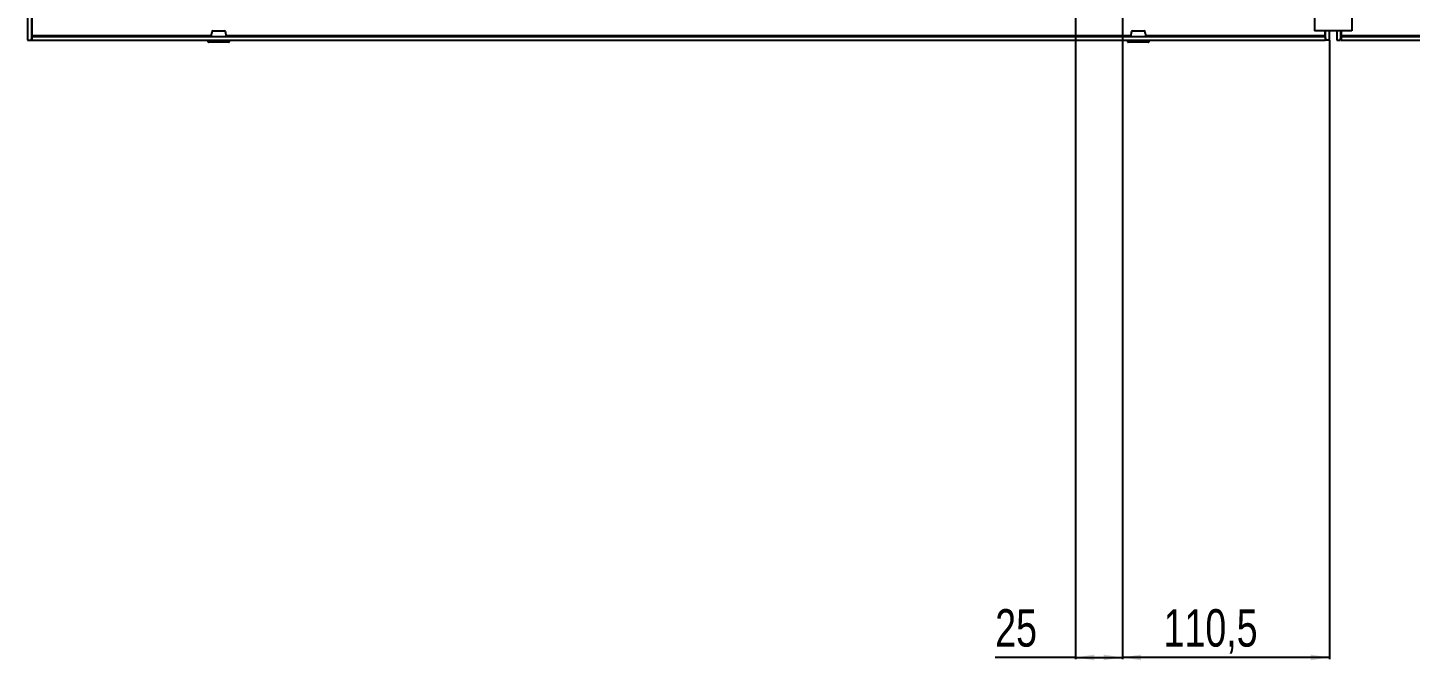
# Model space of a CAD drawing. Header units: millimetres. Extents: x -1414 to 3358, y -1920 to 1219.
# Drawn here: x -1069 to -331, y -1530 to -1192 of the extents above; entities that cross this region are included whole.
import ezdxf

# ---------------------------------------------------------------- set-up
doc = ezdxf.new("R2010")
doc.units = ezdxf.units.MM
doc.layers.add('FORMAT', color=7, linetype='Continuous')
doc.styles.add('SLDTEXTSTYLE0', font='TXT', dxfattribs={"width": 0.75})
doc.dimstyles.new('SLDDIMSTYLE0', dxfattribs={"dimtxt": 20, "dimasz": 10, "dimexe": 0, "dimexo": 0.0625, "dimgap": 5, "dimtad": 2, "dimdec": 1, "dimrnd": 1e-09, "dimzin": 12, "dimdsep": 46, "dimtxsty": 'SLDTEXTSTYLE0', "dimsah": 1, "dimcen": 0.09, "dimadec": 0, "dimazin": 3, "dimtfac": 1, "dimtofl": 0, "dimtmove": 0, "dimatfit": 3, "dimfxl": 0, "dimfrac": 2, "dimtolj": 1, "dimtzin": 12, "dimarcsym": 0})

# ---------------------------------------------------------------- blocks, each defined once
blk = doc.blocks.new('_D_6')
at = {"layer": 'FORMAT'}
for p, q in [((-484.94, -1159.18), (-484.94, -1529.21)), ((-374.44, -1198.73), (-374.44, -1529.21)), ((-374.44, -1528.21), (-484.94, -1528.21))]:
    blk.add_line(p, q, dxfattribs=at)
for points in [[(-484.94, -1528.21), (-474.94, -1529.75), (-474.94, -1526.67)], [(-374.44, -1528.21), (-384.44, -1526.67), (-384.44, -1529.75)]]:
    blk.add_solid(points, dxfattribs=at)
at = {"layer": 'FORMAT', "insert": (-462.94, -1502.43), "char_height": 20, "attachment_point": 1, "style": 'SLDTEXTSTYLE0'}
blk.add_mtext('110,5', dxfattribs=at)
blk = doc.blocks.new('_D_7')
at = {"layer": 'FORMAT'}
for p, q in [((-509.94, -1159.18), (-509.94, -1529.21)), ((-484.94, -1159.18), (-484.94, -1529.21)), ((-509.94, -1528.21), (-552.84, -1528.21)), ((-509.94, -1528.21), (-484.94, -1528.21))]:
    blk.add_line(p, q, dxfattribs=at)
for points in [[(-509.94, -1528.21), (-499.94, -1529.75), (-499.94, -1526.67)], [(-484.94, -1528.21), (-494.94, -1526.67), (-494.94, -1529.75)]]:
    blk.add_solid(points, dxfattribs=at)
at = {"layer": 'FORMAT', "insert": (-552.84, -1502.43), "char_height": 20, "attachment_point": 1, "style": 'SLDTEXTSTYLE0'}
blk.add_mtext('25', dxfattribs=at)

msp = doc.modelspace()

# ---------------------------------------------------------------- linework, layer by layer
at = {"color": 7, "linetype": 'Continuous', "lineweight": 25}
for p, q in [((-1069.44, 756.28), (-1069.44, -1198.72)), ((-1067.44, 756.28), (-1067.44, -1198.72)), ((-362.44, -1180.3), (-362.44, -1193.72)), ((-382.44, -1182.29), (-382.44, -1193.72)), ((-362.44, -1193.72), (-382.44, -1193.72)), ((-376.44, -1198.72), (-376.44, -1193.72)), ((-374.44, -1198.72), (-374.44, -1193.72)), ((-370.44, -1193.72), (-370.44, -1198.72)), ((-368.44, -1193.72), (-368.44, -1198.72)), ((-1069.44, -1198.72), (-1067.44, -1198.72)), ((-1067.14, -1196.72), (-376.74, -1196.72)), ((-1067.14, -1196.72), (-1067.14, -1198.72)), ((-1067.14, -1198.72), (-376.74, -1198.72)), ((-1067.04, -1196.72), (-1066.84, -1196.12)), ((-973.19, -1198.72), (-973.19, -1199.47)), ((-970.45, -1199.72), (-972.94, -1199.72)), ((-961.94, -1199.72), (-970.45, -1199.72)), ((-961.69, -1199.47), (-961.69, -1198.72)), ((-482.19, -1198.72), (-482.19, -1199.47)), ((-470.94, -1199.72), (-481.94, -1199.72)), ((-470.69, -1199.47), (-470.69, -1198.72)), ((-377.04, -1196.12), (-376.84, -1196.72)), ((-376.74, -1196.72), (-376.74, -1198.72)), ((-374.44, -1198.72), (-376.44, -1198.72)), ((-370.44, -1198.72), (-368.44, -1198.72)), ((-368.14, -1196.72), (-368.14, -1198.72)), ((-368.14, -1196.72), (322.26, -1196.72)), ((-368.14, -1198.72), (322.26, -1198.72)), ((-368.05, -1196.72), (-367.84, -1196.12))]:
    msp.add_line(p, q, dxfattribs=at)
at = {"color": 8, "linetype": 'Continuous', "lineweight": 18}
for p, q in [((-1066.84, -1196.12), (-1066.84, -1094.92)), ((-377.04, -1193.72), (-377.04, -1196.12)), ((-367.84, -1196.12), (-367.84, -1193.72)), ((-971.41, -1196.12), (-1066.84, -1196.12)), ((-973.19, -1199.47), (-970.58, -1199.47)), ((-970.58, -1199.47), (-961.69, -1199.47)), ((-480.41, -1196.12), (-963.47, -1196.12)), ((-482.19, -1199.47), (-470.69, -1199.47)), ((-377.04, -1196.12), (-472.47, -1196.12)), ((-272.41, -1196.12), (-367.84, -1196.12))]:
    msp.add_line(p, q, dxfattribs=at)
at = {"color": 7, "linetype": 'Continuous', "lineweight": 25}
for centre, radius, start, end in [((-970.55, -1194.22), 0.5, 89.96367, 164.83397), ((-964.33, -1194.22), 0.5, 15.24646, 90.04596), ((-479.55, -1194.22), 0.5, 89.99815, 165.40011), ((-473.33, -1194.22), 0.5, 15.31604, 90.02276), ((-972.94, -1199.47), 0.25, 180, 270), ((-961.94, -1199.47), 0.25, 270, 0), ((-481.94, -1199.47), 0.25, 180, 270), ((-470.94, -1199.47), 0.25, 270, 0)]:
    msp.add_arc(centre, radius, start, end, dxfattribs=at)
for points, knots in [([(-971.03, -1194.07), (-971.22, -1194.81), (-971.44, -1195.67), (-971.46, -1196.59), (-971.46, -1196.72)], [0, 0, 0, 0, 0.85815, 1, 1, 1, 1]), ([(-970.51, -1193.72), (-970.52, -1193.72), (-970.57, -1193.72), (-970.29, -1193.72), (-969.77, -1193.72), (-969.05, -1193.72), (-968.2, -1193.72), (-967.13, -1193.72), (-966.11, -1193.72), (-965.22, -1193.72), (-964.61, -1193.72), (-964.32, -1193.72), (-964.36, -1193.72), (-964.37, -1193.72)], [0, 0, 0, 0, 0.03384, 0.141254, 0.248698, 0.315774, 0.423314, 0.530846, 0.63821, 0.745706, 0.853372, 0.960917, 1, 1, 1, 1]), ([(-963.42, -1196.72), (-963.42, -1196.59), (-963.44, -1195.67), (-963.66, -1194.81), (-963.85, -1194.07)], [0, 0, 0, 0, 0.14185, 1, 1, 1, 1]), ([(-480.03, -1194.07), (-480.22, -1194.81), (-480.44, -1195.67), (-480.46, -1196.59), (-480.46, -1196.72)], [0, 0, 0, 0, 0.85815, 1, 1, 1, 1]), ([(-479.55, -1193.72), (-479.51, -1193.72), (-479.43, -1193.72), (-478.87, -1193.72), (-478.06, -1193.72), (-477.07, -1193.72), (-476.01, -1193.72), (-475.22, -1193.72), (-474.83, -1193.72), (-474.74, -1193.72)], [0, 0, 0, 0, 0.158514, 0.317278, 0.475863, 0.634247, 0.792477, 0.950708, 1, 1, 1, 1]), ([(-474.74, -1193.72), (-474.55, -1193.72), (-474.08, -1193.72), (-473.53, -1193.72), (-473.4, -1193.72), (-473.34, -1193.72)], [0, 0, 0, 0, 0.256553, 0.627981, 1, 1, 1, 1]), ([(-472.42, -1196.72), (-472.42, -1196.59), (-472.44, -1195.67), (-472.66, -1194.81), (-472.85, -1194.07)], [0, 0, 0, 0, 0.14185, 1, 1, 1, 1]), ([(-1067.44, -1198.72), (-1067.41, -1198.28), (-1067.38, -1197.72), (-1067.18, -1197.16), (-1067.14, -1197.04)], [0, 0, 0, 0, 0.773459, 1, 1, 1, 1]), ([(-376.74, -1197.01), (-376.71, -1197.09), (-376.6, -1197.42), (-376.48, -1197.98), (-376.45, -1198.47), (-376.44, -1198.72)], [0, 0, 0, 0, 0.141742, 0.566203, 1, 1, 1, 1]), ([(-368.44, -1198.72), (-368.41, -1198.34), (-368.38, -1197.77), (-368.2, -1197.19), (-368.14, -1197)], [0, 0, 0, 0, 0.662931, 1, 1, 1, 1])]:
    msp.add_open_spline(points, degree=3, knots=knots, dxfattribs=at)
at = {"color": 8, "linetype": 'Continuous', "lineweight": 18}
for points, knots in [([(-963.89, -1194.09), (-963.88, -1194.09), (-963.83, -1194.09), (-964.17, -1194.09), (-964.88, -1194.09), (-965.9, -1194.09), (-967.09, -1194.09), (-968.31, -1194.09), (-969.3, -1194.09), (-970.13, -1194.09), (-970.73, -1194.09), (-971.06, -1194.09), (-971, -1194.09), (-970.99, -1194.09)], [0, 0, 0, 0, 0.038891, 0.14638, 0.253973, 0.361383, 0.468681, 0.576165, 0.683665, 0.750707, 0.858068, 0.965424, 1, 1, 1, 1]), ([(-474.47, -1194.09), (-474.58, -1194.09), (-475.03, -1194.09), (-475.55, -1194.09), (-476.34, -1194.09), (-477.17, -1194.09), (-478.31, -1194.09), (-479.26, -1194.09), (-479.84, -1194.09), (-480.09, -1194.09), (-480.03, -1194.09), (-480.02, -1194.09)], [0, 0, 0, 0, 0.048751, 0.204942, 0.205393, 0.362034, 0.518827, 0.675799, 0.832923, 0.989778, 1, 1, 1, 1]), ([(-472.88, -1194.09), (-472.87, -1194.09), (-472.81, -1194.09), (-473.12, -1194.09), (-473.7, -1194.09), (-474.25, -1194.09), (-474.47, -1194.09)], [0, 0, 0, 0, 0.083271, 0.424284, 0.764725, 1, 1, 1, 1])]:
    msp.add_open_spline(points, degree=3, knots=knots, dxfattribs=at)
at = {"color": 7, "linetype": 'Continuous', "lineweight": 25}
for points in [[(-1066.84, -1196.12), (-1066.86, -1196.2), (-1066.91, -1196.35), (-1066.99, -1196.55), (-1067.06, -1196.69), (-1067.11, -1196.71), (-1067.14, -1196.72)], [(-376.74, -1196.72), (-376.76, -1196.71), (-376.81, -1196.69), (-376.89, -1196.55), (-376.96, -1196.35), (-377.01, -1196.2), (-377.04, -1196.12)], [(-367.84, -1196.12), (-367.86, -1196.2), (-367.91, -1196.35), (-367.99, -1196.55), (-368.06, -1196.69), (-368.11, -1196.71), (-368.14, -1196.72)]]:
    msp.add_open_spline(points, degree=3, dxfattribs=at)

# ---------------------------------------------------------------- dimensions: what is measured, and where the dimension line sits
at = {"layer": 'FORMAT'}
dim = msp.add_linear_dim(base=(-484.94, -1528.21), p1=(-509.94, -1159.17), p2=(-484.94, -1159.17), angle=0, dimstyle='SLDDIMSTYLE0', dxfattribs=at)
dim.commit()
dim.dimension.update_dxf_attribs({"geometry": '_D_7', "text_midpoint": (-538.06, -1528.21), "dimtype": 160})
dim = msp.add_linear_dim(base=(-484.94, -1528.21), p1=(-374.44, -1198.72), p2=(-484.94, -1159.17), dimstyle='SLDDIMSTYLE0', dxfattribs=at)
dim.commit()
dim.dimension.update_dxf_attribs({"geometry": '_D_6', "text_midpoint": (-429.69, -1528.21), "dimtype": 160})

doc.saveas('drawing.dxf')
